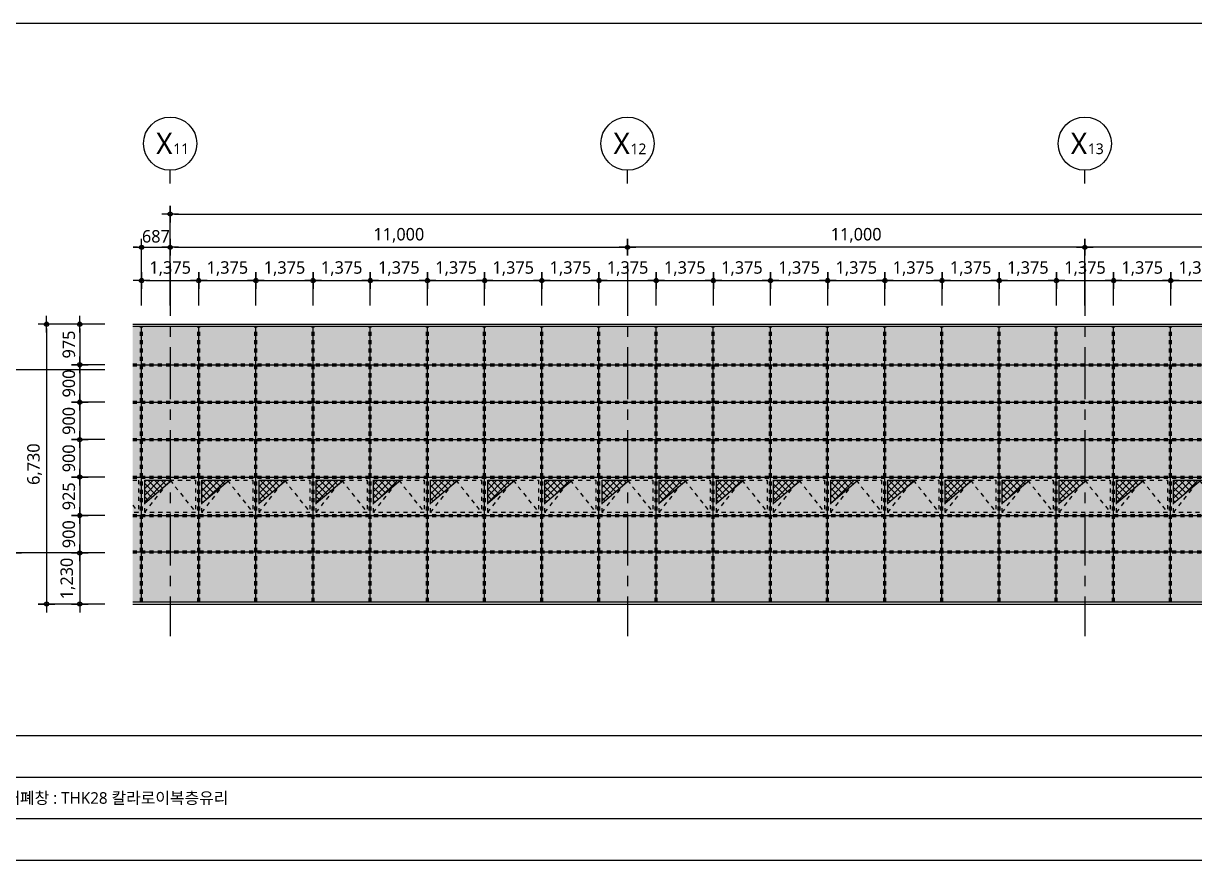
# Model space of a CAD drawing. Header units: millimetres. Extents: x 37653813 to 38677796, y 586285 to 874285.
# Drawn here: x 38607707 to 38635877, y 588385 to 608518 of the extents above; entities that cross this region are included whole.
import ezdxf
from ezdxf.enums import TextEntityAlignment as Align
from ezdxf.xclip import XClip

# ---------------------------------------------------------------- set-up
doc = ezdxf.new("R2010")
doc.units = ezdxf.units.MM
doc.header["$LTSCALE"] = 1000
doc.header["$MEASUREMENT"] = 0
doc.header["$XCLIPFRAME"] = 0
doc.header["$PDSIZE"] = -10
doc.linetypes.add('CENTER', pattern=[2, 1.25, -0.25, 0.25, -0.25])
doc.linetypes.add('HIDDEN', pattern=[2, 1, -1])
doc.layers.get('0').update_dxf_attribs({"linetype": 'CONTINUOUS'})
doc.layers.get('Defpoints').update_dxf_attribs({"color": 161, "linetype": 'CONTINUOUS'})
for name, color, linetype in [('BOX', 6, 'CONTINUOUS'), ('CEN(ST)', 1, 'CENTER'), ('dim0', 7, 'CONTINUOUS'), ('hatch', 8, 'CONTINUOUS'), ('SYM(AXIS)', 7, 'CONTINUOUS'), ('TEXT', 3, 'CONTINUOUS'), ('TEXT(AXIS)', 2, 'CONTINUOUS'), ('WIN(커튼월)_외부', 4, 'CONTINUOUS'), ('WIN(커튼월_HID)_외부', 252, 'HIDDEN'), ('WIN_3(커튼월)_외부', 252, 'HIDDEN')]:
    doc.layers.add(name, color=color, linetype=linetype)
doc.layers.add('먹-WIN(커튼월)', color=7, linetype='CONTINUOUS', true_color=0xe0f2ff)
doc.styles.add('나눔바른고딕', font='NanumBarunGothic.ttf')
doc.dimstyles.new('A1-100', dxfattribs={"dimtxt": 3, "dimasz": 1, "dimexe": 2, "dimexo": 2, "dimgap": 1, "dimtad": 1, "dimdec": 0, "dimzin": 12, "dimdsep": 46, "dimlunit": 6, "dimtxsty": '나눔바른고딕', "dimblk1": 'DIMDOT', "dimblk2": 'DIMDOT', "dimsah": 1, "dimcen": -1, "dimdle": 2, "dimclrd": 256, "dimclre": 256, "dimclrt": 3, "dimadec": 0, "dimazin": 0, "dimtfac": 1, "dimtdec": 0, "dimtix": 1, "dimtmove": 2, "dimatfit": 3, "dimldrblk": 'DIMDOT', "dimfxl": 1, "dimtvp": 1, "dimtolj": 1, "dimtzin": 12, "dimlwd": -1, "dimlwe": -1, "dimarcsym": 0})

# ---------------------------------------------------------------- blocks, each defined once
blk = doc.blocks.new('A$C2DB153E7')
at = {"layer": 'hatch'}
h = blk.add_hatch(dxfattribs=at)
h.set_pattern_fill('_USER', color=252, scale=112.5, angle=45, double=1, pattern_type=0)
h.set_pattern_definition([(45, (-5906.34, -13786.88), (-79.5495, 79.5495), []), (135, (-5906.34, -13786.88), (-79.5495, -79.5495), [])])
h.paths.add_polyline_path([(663, 0), (0, -562), (0, 0)])
at = {"layer": 'hatch', "color": 252}
blk.add_lwpolyline([(663, 0), (0, -562), (0, 0)], close=True, dxfattribs=at)
blk = doc.blocks.new('A$C26893fde')
blk.add_wipeout([(8127, 7190), (174352, 7190), (174352, 460), (8127, 460)])
at = {"layer": '먹-WIN(커튼월)', "ltscale": 0.1}
h = blk.add_hatch(dxfattribs=at)
h.set_pattern_fill('DOTS', color=254, scale=3000)
h.set_pattern_definition([(0, (-37795372.14, -766752.47), (93.75, 187.5), [0, -187.5])])
h.paths.add_polyline_path([(174302, 7140), (8177, 7140), (8177, 4390), (174302, 4390)])
h = blk.add_hatch(dxfattribs=at)
h.set_pattern_fill('DOTS', color=256, scale=3000)
h.set_pattern_definition([(0, (-37795372.14, -769452.47), (93.75, 187.5), [0, -187.5])])
h.paths.add_polyline_path([(174302, 4390), (8177, 4390), (8177, 1690), (174302, 1690)])
h = blk.add_hatch(dxfattribs=at)
h.set_pattern_fill('DOTS', color=254, scale=3000)
h.set_pattern_definition([(0, (-37795372.14, -772202.47), (93.75, 187.5), [0, -187.5])])
h.paths.add_polyline_path([(174302, 1690), (8177, 1690), (8177, 510), (174302, 510)])
at = {"layer": 'WIN(커튼월)_외부', "ltscale": 1000}
for p, q in [((8127, 7190), (174352, 7190)), ((8127, 7190), (174352, 7190)), ((8177, 7140), (174302, 7140)), ((118114, 510), (118114, 7140)), ((119489, 510), (119489, 7140)), ((120864, 510), (120864, 7140)), ((122239, 510), (122239, 7140)), ((123614, 510), (123614, 7140)), ((124989, 510), (124989, 7140)), ((126364, 510), (126364, 7140)), ((127739, 510), (127739, 7140)), ((129114, 510), (129114, 7140)), ((130489, 510), (130489, 7140)), ((131864, 510), (131864, 7140)), ((133239, 510), (133239, 7140)), ((134614, 510), (134614, 7140)), ((135989, 510), (135989, 7140)), ((137364, 510), (137364, 7140)), ((138739, 510), (138739, 7140)), ((140114, 510), (140114, 7140)), ((141489, 510), (141489, 7140)), ((142864, 510), (142864, 7140)), ((8177, 6215), (174252, 6215)), ((8177, 6215), (174252, 6215)), ((8177, 6215), (174252, 6215)), ((8177, 6215), (174252, 6215)), ((8177, 5315), (174252, 5315)), ((8177, 5315), (174252, 5315)), ((8177, 5315), (174252, 5315)), ((8177, 5315), (174252, 5315)), ((8177, 4415), (174252, 4415)), ((8177, 4415), (174252, 4415)), ((8177, 4415), (174252, 4415)), ((8177, 4415), (174252, 4415)), ((8177, 3515), (174252, 3515)), ((8177, 2590), (174252, 2590)), ((8177, 1715), (174252, 1715)), ((8127, 460), (174352, 460)), ((8177, 510), (174302, 510))]:
    blk.add_line(p, q, dxfattribs=at)
at = {"layer": 'WIN(커튼월_HID)_외부', "ltscale": 0.1}
for p, q in [((118089, 510), (118089, 7140)), ((118139, 510), (118139, 7140)), ((119464, 510), (119464, 7140)), ((119514, 510), (119514, 7140)), ((120839, 510), (120839, 7140)), ((120889, 510), (120889, 7140)), ((122214, 510), (122214, 7140)), ((122264, 510), (122264, 7140)), ((123589, 510), (123589, 7140)), ((123639, 510), (123639, 7140)), ((124964, 510), (124964, 7140)), ((125014, 510), (125014, 7140)), ((126339, 510), (126339, 7140)), ((126389, 510), (126389, 7140)), ((127714, 510), (127714, 7140)), ((127764, 510), (127764, 7140)), ((129089, 510), (129089, 7140)), ((129139, 510), (129139, 7140)), ((130464, 510), (130464, 7140)), ((130514, 510), (130514, 7140)), ((131839, 510), (131839, 7140)), ((131889, 510), (131889, 7140)), ((133214, 510), (133214, 7140)), ((133264, 510), (133264, 7140)), ((134589, 510), (134589, 7140)), ((134639, 510), (134639, 7140)), ((135964, 510), (135964, 7140)), ((136014, 510), (136014, 7140)), ((137339, 510), (137339, 7140)), ((137389, 510), (137389, 7140)), ((138714, 510), (138714, 7140)), ((138764, 510), (138764, 7140)), ((140089, 510), (140089, 7140)), ((140139, 510), (140139, 7140)), ((141464, 510), (141464, 7140)), ((141514, 510), (141514, 7140)), ((142839, 510), (142839, 7140)), ((142889, 510), (142889, 7140)), ((8177, 6240), (174252, 6240)), ((8172, 6190), (174247, 6190)), ((8172, 5290), (174247, 5290)), ((8177, 5340), (174252, 5340)), ((8172, 4390), (174247, 4390)), ((8177, 4440), (174252, 4440)), ((8177, 3540), (174252, 3540)), ((8177, 3490), (174252, 3490)), ((8177, 2615), (174252, 2615)), ((8177, 2565), (174252, 2565)), ((8177, 1740), (174252, 1740)), ((8177, 1690), (174252, 1690))]:
    blk.add_line(p, q, dxfattribs=at)
for points in [[(116814, 3440), (118039, 3440), (118039, 2665), (116814, 2665)], [(118189, 3440), (119414, 3440), (119414, 2665), (118189, 2665)], [(119564, 3440), (120789, 3440), (120789, 2665), (119564, 2665)], [(120939, 3440), (122164, 3440), (122164, 2665), (120939, 2665)], [(122314, 3440), (123539, 3440), (123539, 2665), (122314, 2665)], [(123689, 3440), (124914, 3440), (124914, 2665), (123689, 2665)], [(125064, 3440), (126289, 3440), (126289, 2665), (125064, 2665)], [(126439, 3440), (127664, 3440), (127664, 2665), (126439, 2665)], [(127814, 3440), (129039, 3440), (129039, 2665), (127814, 2665)], [(129189, 3440), (130414, 3440), (130414, 2665), (129189, 2665)], [(130564, 3440), (131789, 3440), (131789, 2665), (130564, 2665)], [(131939, 3440), (133164, 3440), (133164, 2665), (131939, 2665)], [(133314, 3440), (134539, 3440), (134539, 2665), (133314, 2665)], [(134689, 3440), (135914, 3440), (135914, 2665), (134689, 2665)], [(136064, 3440), (137289, 3440), (137289, 2665), (136064, 2665)], [(137439, 3440), (138664, 3440), (138664, 2665), (137439, 2665)], [(138814, 3440), (140039, 3440), (140039, 2665), (138814, 2665)], [(140189, 3440), (141414, 3440), (141414, 2665), (140189, 2665)], [(141564, 3440), (142789, 3440), (142789, 2665), (141564, 2665)], [(142939, 3440), (144164, 3440), (144164, 2665), (142939, 2665)]]:
    blk.add_lwpolyline(points, close=True, dxfattribs=at)
at = {"layer": 'WIN_3(커튼월)_외부', "ltscale": 0.1}
for points in [[(116814, 2665), (117427, 3440), (118039, 2665)], [(118189, 2665), (118802, 3440), (119414, 2665)], [(119564, 2665), (120177, 3440), (120789, 2665)], [(120939, 2665), (121552, 3440), (122164, 2665)], [(122314, 2665), (122927, 3440), (123539, 2665)], [(123689, 2665), (124302, 3440), (124914, 2665)], [(125064, 2665), (125677, 3440), (126289, 2665)], [(126439, 2665), (127052, 3440), (127664, 2665)], [(127814, 2665), (128427, 3440), (129039, 2665)], [(129189, 2665), (129802, 3440), (130414, 2665)], [(130564, 2665), (131177, 3440), (131789, 2665)], [(131939, 2665), (132552, 3440), (133164, 2665)], [(133314, 2665), (133927, 3440), (134539, 2665)], [(134689, 2665), (135302, 3440), (135914, 2665)], [(136064, 2665), (136677, 3440), (137289, 2665)], [(137439, 2665), (138052, 3440), (138664, 2665)], [(138814, 2665), (139427, 3440), (140039, 2665)], [(140189, 2665), (140802, 3440), (141414, 2665)], [(141564, 2665), (142177, 3440), (142789, 2665)], [(142939, 2665), (143552, 3440), (144164, 2665)]]:
    blk.add_lwpolyline(points, dxfattribs=at)
at = {"ltscale": 0.1}
for p in [(118189, 3440), (119564, 3440), (120939, 3440), (122314, 3440), (123689, 3440), (125064, 3440), (126439, 3440), (127814, 3440), (129189, 3440), (130564, 3440), (131939, 3440), (133314, 3440), (134689, 3440), (136064, 3440), (137439, 3440), (138814, 3440), (140189, 3440), (141564, 3440), (142939, 3440)]:
    blk.add_blockref('A$C2DB153E7', p, dxfattribs=at)
blk = doc.blocks.new('DIMDOT')
at = {"linetype": 'Continuous'}
for p, q in [((-2, 0), (2, 0)), ((0, -2), (0, 2))]:
    blk.add_line(p, q, dxfattribs=at)
for radius in [0.5, 0.25]:
    blk.add_circle((0, 0), radius, dxfattribs=at)
blk = doc.blocks.new('*D303')
at = {"layer": 'Defpoints', "color": 0, "transparency": 16777216}
for p in [(38611237, 603134), (38610549, 601534), (38611237, 601534)]:
    blk.add_point(p, dxfattribs=at)
at = {"layer": 'dim0', "transparency": 16777216}
for p, q in [((38610449, 603134), (38610349, 603134)), ((38610549, 601734), (38610549, 603334)), ((38610549, 603134), (38611237, 603134)), ((38611237, 601734), (38611237, 603334)), ((38611337, 603134), (38611437, 603134))]:
    blk.add_line(p, q, dxfattribs=at)
at = {"layer": 'dim0', "transparency": 16777216, "xscale": 100, "yscale": 100, "zscale": 100}
blk.add_blockref('DIMDOT', (38610549, 603134), dxfattribs=at)
at = {"layer": 'dim0', "transparency": 16777216, "xscale": 100, "yscale": 100, "zscale": 100, "rotation": 180}
blk.add_blockref('DIMDOT', (38611237, 603134), dxfattribs=at)
at = {"layer": 'dim0', "color": 3, "transparency": 16777216, "insert": (38610893, 603396), "char_height": 300, "attachment_point": 5, "style": '나눔바른고딕'}
blk.add_mtext('\\A1;687', dxfattribs=at)
blk = doc.blocks.new('*D304')
at = {"layer": 'Defpoints', "color": 0, "transparency": 16777216}
for p in [(38609863, 601284), (38609063, 600309), (38609863, 600309)]:
    blk.add_point(p, dxfattribs=at)
at = {"layer": 'dim0', "transparency": 16777216}
for p, q in [((38609663, 601284), (38608863, 601284)), ((38609063, 601184), (38609063, 600409)), ((38609663, 600309), (38608863, 600309))]:
    blk.add_line(p, q, dxfattribs=at)
at = {"layer": 'dim0', "transparency": 16777216, "xscale": 100, "yscale": 100, "zscale": 100}
for p, rotation in [((38609063, 601284), 90), ((38609063, 600309), 270)]:
    blk.add_blockref('DIMDOT', p, dxfattribs=dict(at, rotation=rotation))
at = {"layer": 'dim0', "color": 3, "transparency": 16777216, "insert": (38608800, 600796), "char_height": 300, "attachment_point": 5, "rotation": 90, "style": '나눔바른고딕'}
blk.add_mtext('\\A1;975', dxfattribs=at)
blk = doc.blocks.new('*D305')
at = {"layer": 'Defpoints', "color": 0, "transparency": 16777216}
for p in [(38611924, 602334), (38610549, 601534), (38611924, 601534)]:
    blk.add_point(p, dxfattribs=at)
at = {"layer": 'dim0', "transparency": 16777216}
for p, q in [((38610549, 601734), (38610549, 602534)), ((38610649, 602334), (38611824, 602334)), ((38611924, 601734), (38611924, 602534))]:
    blk.add_line(p, q, dxfattribs=at)
at = {"layer": 'dim0', "transparency": 16777216, "xscale": 100, "yscale": 100, "zscale": 100, "rotation": 180}
blk.add_blockref('DIMDOT', (38610549, 602334), dxfattribs=at)
at = {"layer": 'dim0', "transparency": 16777216, "xscale": 100, "yscale": 100, "zscale": 100}
blk.add_blockref('DIMDOT', (38611924, 602334), dxfattribs=at)
at = {"layer": 'dim0', "color": 3, "transparency": 16777216, "insert": (38611237, 602622), "char_height": 300, "attachment_point": 5, "style": '나눔바른고딕'}
blk.add_mtext('\\A1;1,375', dxfattribs=at)
blk = doc.blocks.new('*D306')
at = {"layer": 'Defpoints', "color": 0, "transparency": 16777216}
for p in [(38613299, 602334), (38611924, 601534), (38613299, 601534)]:
    blk.add_point(p, dxfattribs=at)
at = {"layer": 'dim0', "transparency": 16777216}
for p, q in [((38611924, 601734), (38611924, 602534)), ((38612024, 602334), (38613199, 602334)), ((38613299, 601734), (38613299, 602534))]:
    blk.add_line(p, q, dxfattribs=at)
at = {"layer": 'dim0', "transparency": 16777216, "xscale": 100, "yscale": 100, "zscale": 100, "rotation": 180}
blk.add_blockref('DIMDOT', (38611924, 602334), dxfattribs=at)
at = {"layer": 'dim0', "transparency": 16777216, "xscale": 100, "yscale": 100, "zscale": 100}
blk.add_blockref('DIMDOT', (38613299, 602334), dxfattribs=at)
at = {"layer": 'dim0', "color": 3, "transparency": 16777216, "insert": (38612612, 602622), "char_height": 300, "attachment_point": 5, "style": '나눔바른고딕'}
blk.add_mtext('\\A1;1,375', dxfattribs=at)
blk = doc.blocks.new('*D307')
at = {"layer": 'Defpoints', "color": 0, "transparency": 16777216}
for p in [(38622237, 603134), (38622237, 603134), (38611237, 601534)]:
    blk.add_point(p, dxfattribs=at)
at = {"layer": 'dim0', "transparency": 16777216}
for p, q in [((38611237, 601734), (38611237, 603334)), ((38611337, 603134), (38622137, 603134))]:
    blk.add_line(p, q, dxfattribs=at)
at = {"layer": 'dim0', "transparency": 16777216, "xscale": 100, "yscale": 100, "zscale": 100, "rotation": 180}
blk.add_blockref('DIMDOT', (38611237, 603134), dxfattribs=at)
at = {"layer": 'dim0', "transparency": 16777216, "xscale": 100, "yscale": 100, "zscale": 100}
blk.add_blockref('DIMDOT', (38622237, 603134), dxfattribs=at)
at = {"layer": 'dim0', "color": 3, "transparency": 16777216, "insert": (38616737, 603422), "char_height": 300, "attachment_point": 5, "style": '나눔바른고딕'}
blk.add_mtext('\\A1;11,000', dxfattribs=at)
blk = doc.blocks.new('*D308')
at = {"layer": 'Defpoints', "color": 0, "transparency": 16777216}
for p in [(38622237, 603134), (38622237, 603134), (38633237, 601534)]:
    blk.add_point(p, dxfattribs=at)
at = {"layer": 'dim0', "transparency": 16777216}
for p, q in [((38633137, 603134), (38622337, 603134)), ((38633237, 601734), (38633237, 603334))]:
    blk.add_line(p, q, dxfattribs=at)
at = {"layer": 'dim0', "transparency": 16777216, "xscale": 100, "yscale": 100, "zscale": 100, "rotation": 180}
blk.add_blockref('DIMDOT', (38622237, 603134), dxfattribs=at)
at = {"layer": 'dim0', "transparency": 16777216, "xscale": 100, "yscale": 100, "zscale": 100}
blk.add_blockref('DIMDOT', (38633237, 603134), dxfattribs=at)
at = {"layer": 'dim0', "color": 3, "transparency": 16777216, "insert": (38627737, 603422), "char_height": 300, "attachment_point": 5, "style": '나눔바른고딕'}
blk.add_mtext('\\A1;11,000', dxfattribs=at)
blk = doc.blocks.new('*D309')
at = {"layer": 'Defpoints', "color": 0, "transparency": 16777216}
for p in [(38666237, 603934), (38611237, 601534), (38666237, 601534)]:
    blk.add_point(p, dxfattribs=at)
at = {"layer": 'dim0', "transparency": 16777216}
for p, q in [((38611237, 601734), (38611237, 604134)), ((38666237, 601734), (38666237, 604134)), ((38611337, 603934), (38666137, 603934))]:
    blk.add_line(p, q, dxfattribs=at)
at = {"layer": 'dim0', "transparency": 16777216, "xscale": 100, "yscale": 100, "zscale": 100, "rotation": 180}
blk.add_blockref('DIMDOT', (38611237, 603934), dxfattribs=at)
at = {"layer": 'dim0', "transparency": 16777216, "xscale": 100, "yscale": 100, "zscale": 100}
blk.add_blockref('DIMDOT', (38666237, 603934), dxfattribs=at)
at = {"layer": 'dim0', "color": 3, "transparency": 16777216, "insert": (38638737, 604222), "char_height": 300, "attachment_point": 5, "style": '나눔바른고딕'}
blk.add_mtext('\\A1;55,000', dxfattribs=at)
blk = doc.blocks.new('*D310')
at = {"layer": 'Defpoints', "color": 0, "transparency": 16777216}
for p in [(38609863, 596684), (38609063, 595784), (38609863, 595784)]:
    blk.add_point(p, dxfattribs=at)
at = {"layer": 'dim0', "transparency": 16777216}
for p, q in [((38609663, 596684), (38608863, 596684)), ((38609063, 596584), (38609063, 595884)), ((38609663, 595784), (38608863, 595784))]:
    blk.add_line(p, q, dxfattribs=at)
at = {"layer": 'dim0', "transparency": 16777216, "xscale": 100, "yscale": 100, "zscale": 100}
for p, rotation in [((38609063, 596684), 90), ((38609063, 595784), 270)]:
    blk.add_blockref('DIMDOT', p, dxfattribs=dict(at, rotation=rotation))
at = {"layer": 'dim0', "color": 3, "transparency": 16777216, "insert": (38608800, 596234), "char_height": 300, "attachment_point": 5, "rotation": 90, "style": '나눔바른고딕'}
blk.add_mtext('\\A1;900', dxfattribs=at)
blk = doc.blocks.new('*D311')
at = {"layer": 'Defpoints', "color": 0, "transparency": 16777216}
for p in [(38609863, 595784), (38609063, 594554), (38609863, 594554)]:
    blk.add_point(p, dxfattribs=at)
at = {"layer": 'dim0', "transparency": 16777216}
for p, q in [((38609663, 595784), (38608863, 595784)), ((38609063, 595684), (38609063, 594654)), ((38609663, 594554), (38608863, 594554))]:
    blk.add_line(p, q, dxfattribs=at)
at = {"layer": 'dim0', "transparency": 16777216, "xscale": 100, "yscale": 100, "zscale": 100}
for p, rotation in [((38609063, 595784), 90), ((38609063, 594554), 270)]:
    blk.add_blockref('DIMDOT', p, dxfattribs=dict(at, rotation=rotation))
at = {"layer": 'dim0', "color": 3, "transparency": 16777216, "insert": (38608775, 595169), "char_height": 300, "attachment_point": 5, "rotation": 90, "style": '나눔바른고딕'}
blk.add_mtext('\\A1;1,230', dxfattribs=at)
blk = doc.blocks.new('*D312')
at = {"layer": 'Defpoints', "color": 0, "transparency": 16777216}
for p in [(38609863, 601284), (38608263, 594554), (38609863, 594554)]:
    blk.add_point(p, dxfattribs=at)
at = {"layer": 'dim0', "transparency": 16777216}
for p, q in [((38609663, 601284), (38608063, 601284)), ((38608263, 601184), (38608263, 594654)), ((38609663, 594554), (38608063, 594554))]:
    blk.add_line(p, q, dxfattribs=at)
at = {"layer": 'dim0', "transparency": 16777216, "xscale": 100, "yscale": 100, "zscale": 100}
for p, rotation in [((38608263, 601284), 90), ((38608263, 594554), 270)]:
    blk.add_blockref('DIMDOT', p, dxfattribs=dict(at, rotation=rotation))
at = {"layer": 'dim0', "color": 3, "transparency": 16777216, "insert": (38607975, 597919), "char_height": 300, "attachment_point": 5, "rotation": 90, "style": '나눔바른고딕'}
blk.add_mtext('\\A1;6,730', dxfattribs=at)
blk = doc.blocks.new('*D313')
at = {"layer": 'Defpoints', "color": 0, "transparency": 16777216}
for p in [(38609863, 600184), (38607463, 595784), (38609863, 595784)]:
    blk.add_point(p, dxfattribs=at)
at = {"layer": 'dim0', "transparency": 16777216}
for p, q in [((38609663, 600184), (38607263, 600184)), ((38607463, 600084), (38607463, 595884)), ((38609663, 595784), (38607263, 595784))]:
    blk.add_line(p, q, dxfattribs=at)
at = {"layer": 'dim0', "transparency": 16777216, "xscale": 100, "yscale": 100, "zscale": 100}
for p, rotation in [((38607463, 600184), 90), ((38607463, 595784), 270)]:
    blk.add_blockref('DIMDOT', p, dxfattribs=dict(at, rotation=rotation))
at = {"layer": 'dim0', "color": 3, "transparency": 16777216, "insert": (38607175, 597984), "char_height": 300, "attachment_point": 5, "rotation": 90, "style": '나눔바른고딕'}
blk.add_mtext('\\A1;4,400', dxfattribs=at)
blk = doc.blocks.new('*D314')
at = {"layer": 'Defpoints', "color": 0, "transparency": 16777216}
for p in [(38633237, 603134), (38633237, 601534), (38644237, 601534)]:
    blk.add_point(p, dxfattribs=at)
at = {"layer": 'dim0', "transparency": 16777216}
for p, q in [((38633237, 601734), (38633237, 603334)), ((38644137, 603134), (38633337, 603134)), ((38644237, 601734), (38644237, 603334))]:
    blk.add_line(p, q, dxfattribs=at)
at = {"layer": 'dim0', "transparency": 16777216, "xscale": 100, "yscale": 100, "zscale": 100, "rotation": 180}
blk.add_blockref('DIMDOT', (38633237, 603134), dxfattribs=at)
at = {"layer": 'dim0', "transparency": 16777216, "xscale": 100, "yscale": 100, "zscale": 100}
blk.add_blockref('DIMDOT', (38644237, 603134), dxfattribs=at)
at = {"layer": 'dim0', "color": 3, "transparency": 16777216, "insert": (38638737, 603422), "char_height": 300, "attachment_point": 5, "style": '나눔바른고딕'}
blk.add_mtext('\\A1;11,000', dxfattribs=at)
blk = doc.blocks.new('A$C2F20087E')
at = {"layer": 'SYM(AXIS)'}
blk.add_line((600, 0), (600, 300), dxfattribs=at)
blk.add_circle((600, 900), 600, dxfattribs=at)
blk = doc.blocks.new('*D317')
at = {"layer": 'Defpoints', "color": 0, "transparency": 16777216}
for p in [(38614674, 602334), (38613299, 601534), (38614674, 601534)]:
    blk.add_point(p, dxfattribs=at)
at = {"layer": 'dim0', "transparency": 16777216}
for p, q in [((38613299, 601734), (38613299, 602534)), ((38613399, 602334), (38614574, 602334)), ((38614674, 601734), (38614674, 602534))]:
    blk.add_line(p, q, dxfattribs=at)
at = {"layer": 'dim0', "transparency": 16777216, "xscale": 100, "yscale": 100, "zscale": 100, "rotation": 180}
blk.add_blockref('DIMDOT', (38613299, 602334), dxfattribs=at)
at = {"layer": 'dim0', "transparency": 16777216, "xscale": 100, "yscale": 100, "zscale": 100}
blk.add_blockref('DIMDOT', (38614674, 602334), dxfattribs=at)
at = {"layer": 'dim0', "color": 3, "transparency": 16777216, "insert": (38613987, 602622), "char_height": 300, "attachment_point": 5, "style": '나눔바른고딕'}
blk.add_mtext('\\A1;1,375', dxfattribs=at)
blk = doc.blocks.new('*D318')
at = {"layer": 'Defpoints', "color": 0, "transparency": 16777216}
for p in [(38616050, 602334), (38614675, 601534), (38616050, 601534)]:
    blk.add_point(p, dxfattribs=at)
at = {"layer": 'dim0', "transparency": 16777216}
for p, q in [((38614675, 601734), (38614675, 602534)), ((38614775, 602334), (38615950, 602334)), ((38616050, 601734), (38616050, 602534))]:
    blk.add_line(p, q, dxfattribs=at)
at = {"layer": 'dim0', "transparency": 16777216, "xscale": 100, "yscale": 100, "zscale": 100, "rotation": 180}
blk.add_blockref('DIMDOT', (38614675, 602334), dxfattribs=at)
at = {"layer": 'dim0', "transparency": 16777216, "xscale": 100, "yscale": 100, "zscale": 100}
blk.add_blockref('DIMDOT', (38616050, 602334), dxfattribs=at)
at = {"layer": 'dim0', "color": 3, "transparency": 16777216, "insert": (38615362, 602622), "char_height": 300, "attachment_point": 5, "style": '나눔바른고딕'}
blk.add_mtext('\\A1;1,375', dxfattribs=at)
blk = doc.blocks.new('*D319')
at = {"layer": 'Defpoints', "color": 0, "transparency": 16777216}
for p in [(38617425, 602334), (38616050, 601534), (38617425, 601534)]:
    blk.add_point(p, dxfattribs=at)
at = {"layer": 'dim0', "transparency": 16777216}
for p, q in [((38616050, 601734), (38616050, 602534)), ((38616150, 602334), (38617325, 602334)), ((38617425, 601734), (38617425, 602534))]:
    blk.add_line(p, q, dxfattribs=at)
at = {"layer": 'dim0', "transparency": 16777216, "xscale": 100, "yscale": 100, "zscale": 100, "rotation": 180}
blk.add_blockref('DIMDOT', (38616050, 602334), dxfattribs=at)
at = {"layer": 'dim0', "transparency": 16777216, "xscale": 100, "yscale": 100, "zscale": 100}
blk.add_blockref('DIMDOT', (38617425, 602334), dxfattribs=at)
at = {"layer": 'dim0', "color": 3, "transparency": 16777216, "insert": (38616737, 602622), "char_height": 300, "attachment_point": 5, "style": '나눔바른고딕'}
blk.add_mtext('\\A1;1,375', dxfattribs=at)
blk = doc.blocks.new('*D320')
at = {"layer": 'Defpoints', "color": 0, "transparency": 16777216}
for p in [(38618800, 602334), (38617425, 601534), (38618800, 601534)]:
    blk.add_point(p, dxfattribs=at)
at = {"layer": 'dim0', "transparency": 16777216}
for p, q in [((38617425, 601734), (38617425, 602534)), ((38617525, 602334), (38618700, 602334)), ((38618800, 601734), (38618800, 602534))]:
    blk.add_line(p, q, dxfattribs=at)
at = {"layer": 'dim0', "transparency": 16777216, "xscale": 100, "yscale": 100, "zscale": 100, "rotation": 180}
blk.add_blockref('DIMDOT', (38617425, 602334), dxfattribs=at)
at = {"layer": 'dim0', "transparency": 16777216, "xscale": 100, "yscale": 100, "zscale": 100}
blk.add_blockref('DIMDOT', (38618800, 602334), dxfattribs=at)
at = {"layer": 'dim0', "color": 3, "transparency": 16777216, "insert": (38618113, 602622), "char_height": 300, "attachment_point": 5, "style": '나눔바른고딕'}
blk.add_mtext('\\A1;1,375', dxfattribs=at)
blk = doc.blocks.new('*D321')
at = {"layer": 'Defpoints', "color": 0, "transparency": 16777216}
for p in [(38620176, 602334), (38618801, 601534), (38620176, 601534)]:
    blk.add_point(p, dxfattribs=at)
at = {"layer": 'dim0', "transparency": 16777216}
for p, q in [((38618801, 601734), (38618801, 602534)), ((38618901, 602334), (38620076, 602334)), ((38620176, 601734), (38620176, 602534))]:
    blk.add_line(p, q, dxfattribs=at)
at = {"layer": 'dim0', "transparency": 16777216, "xscale": 100, "yscale": 100, "zscale": 100, "rotation": 180}
blk.add_blockref('DIMDOT', (38618801, 602334), dxfattribs=at)
at = {"layer": 'dim0', "transparency": 16777216, "xscale": 100, "yscale": 100, "zscale": 100}
blk.add_blockref('DIMDOT', (38620176, 602334), dxfattribs=at)
at = {"layer": 'dim0', "color": 3, "transparency": 16777216, "insert": (38619488, 602622), "char_height": 300, "attachment_point": 5, "style": '나눔바른고딕'}
blk.add_mtext('\\A1;1,375', dxfattribs=at)
blk = doc.blocks.new('*D322')
at = {"layer": 'Defpoints', "color": 0, "transparency": 16777216}
for p in [(38621551, 602334), (38620176, 601534), (38621551, 601534)]:
    blk.add_point(p, dxfattribs=at)
at = {"layer": 'dim0', "transparency": 16777216}
for p, q in [((38620176, 601734), (38620176, 602534)), ((38620276, 602334), (38621451, 602334)), ((38621551, 601734), (38621551, 602534))]:
    blk.add_line(p, q, dxfattribs=at)
at = {"layer": 'dim0', "transparency": 16777216, "xscale": 100, "yscale": 100, "zscale": 100, "rotation": 180}
blk.add_blockref('DIMDOT', (38620176, 602334), dxfattribs=at)
at = {"layer": 'dim0', "transparency": 16777216, "xscale": 100, "yscale": 100, "zscale": 100}
blk.add_blockref('DIMDOT', (38621551, 602334), dxfattribs=at)
at = {"layer": 'dim0', "color": 3, "transparency": 16777216, "insert": (38620863, 602622), "char_height": 300, "attachment_point": 5, "style": '나눔바른고딕'}
blk.add_mtext('\\A1;1,375', dxfattribs=at)
blk = doc.blocks.new('*D323')
at = {"layer": 'Defpoints', "color": 0, "transparency": 16777216}
for p in [(38622926, 602334), (38621551, 601534), (38622926, 601534)]:
    blk.add_point(p, dxfattribs=at)
at = {"layer": 'dim0', "transparency": 16777216}
for p, q in [((38621551, 601734), (38621551, 602534)), ((38621651, 602334), (38622826, 602334)), ((38622926, 601734), (38622926, 602534))]:
    blk.add_line(p, q, dxfattribs=at)
at = {"layer": 'dim0', "transparency": 16777216, "xscale": 100, "yscale": 100, "zscale": 100, "rotation": 180}
blk.add_blockref('DIMDOT', (38621551, 602334), dxfattribs=at)
at = {"layer": 'dim0', "transparency": 16777216, "xscale": 100, "yscale": 100, "zscale": 100}
blk.add_blockref('DIMDOT', (38622926, 602334), dxfattribs=at)
at = {"layer": 'dim0', "color": 3, "transparency": 16777216, "insert": (38622239, 602622), "char_height": 300, "attachment_point": 5, "style": '나눔바른고딕'}
blk.add_mtext('\\A1;1,375', dxfattribs=at)
blk = doc.blocks.new('*D324')
at = {"layer": 'Defpoints', "color": 0, "transparency": 16777216}
for p in [(38624302, 602334), (38622927, 601534), (38624302, 601534)]:
    blk.add_point(p, dxfattribs=at)
at = {"layer": 'dim0', "transparency": 16777216}
for p, q in [((38622927, 601734), (38622927, 602534)), ((38623027, 602334), (38624202, 602334)), ((38624302, 601734), (38624302, 602534))]:
    blk.add_line(p, q, dxfattribs=at)
at = {"layer": 'dim0', "transparency": 16777216, "xscale": 100, "yscale": 100, "zscale": 100, "rotation": 180}
blk.add_blockref('DIMDOT', (38622927, 602334), dxfattribs=at)
at = {"layer": 'dim0', "transparency": 16777216, "xscale": 100, "yscale": 100, "zscale": 100}
blk.add_blockref('DIMDOT', (38624302, 602334), dxfattribs=at)
at = {"layer": 'dim0', "color": 3, "transparency": 16777216, "insert": (38623614, 602622), "char_height": 300, "attachment_point": 5, "style": '나눔바른고딕'}
blk.add_mtext('\\A1;1,375', dxfattribs=at)
blk = doc.blocks.new('*D325')
at = {"layer": 'Defpoints', "color": 0, "transparency": 16777216}
for p in [(38625677, 602334), (38624302, 601534), (38625677, 601534)]:
    blk.add_point(p, dxfattribs=at)
at = {"layer": 'dim0', "transparency": 16777216}
for p, q in [((38624302, 601734), (38624302, 602534)), ((38624402, 602334), (38625577, 602334)), ((38625677, 601734), (38625677, 602534))]:
    blk.add_line(p, q, dxfattribs=at)
at = {"layer": 'dim0', "transparency": 16777216, "xscale": 100, "yscale": 100, "zscale": 100, "rotation": 180}
blk.add_blockref('DIMDOT', (38624302, 602334), dxfattribs=at)
at = {"layer": 'dim0', "transparency": 16777216, "xscale": 100, "yscale": 100, "zscale": 100}
blk.add_blockref('DIMDOT', (38625677, 602334), dxfattribs=at)
at = {"layer": 'dim0', "color": 3, "transparency": 16777216, "insert": (38624989, 602622), "char_height": 300, "attachment_point": 5, "style": '나눔바른고딕'}
blk.add_mtext('\\A1;1,375', dxfattribs=at)
blk = doc.blocks.new('*D326')
at = {"layer": 'Defpoints', "color": 0, "transparency": 16777216}
for p in [(38627052, 602334), (38625677, 601534), (38627052, 601534)]:
    blk.add_point(p, dxfattribs=at)
at = {"layer": 'dim0', "transparency": 16777216}
for p, q in [((38625677, 601734), (38625677, 602534)), ((38625777, 602334), (38626952, 602334)), ((38627052, 601734), (38627052, 602534))]:
    blk.add_line(p, q, dxfattribs=at)
at = {"layer": 'dim0', "transparency": 16777216, "xscale": 100, "yscale": 100, "zscale": 100, "rotation": 180}
blk.add_blockref('DIMDOT', (38625677, 602334), dxfattribs=at)
at = {"layer": 'dim0', "transparency": 16777216, "xscale": 100, "yscale": 100, "zscale": 100}
blk.add_blockref('DIMDOT', (38627052, 602334), dxfattribs=at)
at = {"layer": 'dim0', "color": 3, "transparency": 16777216, "insert": (38626365, 602622), "char_height": 300, "attachment_point": 5, "style": '나눔바른고딕'}
blk.add_mtext('\\A1;1,375', dxfattribs=at)
blk = doc.blocks.new('*D327')
at = {"layer": 'Defpoints', "color": 0, "transparency": 16777216}
for p in [(38628428, 602334), (38627053, 601534), (38628428, 601534)]:
    blk.add_point(p, dxfattribs=at)
at = {"layer": 'dim0', "transparency": 16777216}
for p, q in [((38627053, 601734), (38627053, 602534)), ((38627153, 602334), (38628328, 602334)), ((38628428, 601734), (38628428, 602534))]:
    blk.add_line(p, q, dxfattribs=at)
at = {"layer": 'dim0', "transparency": 16777216, "xscale": 100, "yscale": 100, "zscale": 100, "rotation": 180}
blk.add_blockref('DIMDOT', (38627053, 602334), dxfattribs=at)
at = {"layer": 'dim0', "transparency": 16777216, "xscale": 100, "yscale": 100, "zscale": 100}
blk.add_blockref('DIMDOT', (38628428, 602334), dxfattribs=at)
at = {"layer": 'dim0', "color": 3, "transparency": 16777216, "insert": (38627740, 602622), "char_height": 300, "attachment_point": 5, "style": '나눔바른고딕'}
blk.add_mtext('\\A1;1,375', dxfattribs=at)
blk = doc.blocks.new('*D328')
at = {"layer": 'Defpoints', "color": 0, "transparency": 16777216}
for p in [(38629803, 602334), (38628428, 601534), (38629803, 601534)]:
    blk.add_point(p, dxfattribs=at)
at = {"layer": 'dim0', "transparency": 16777216}
for p, q in [((38628428, 601734), (38628428, 602534)), ((38628528, 602334), (38629703, 602334)), ((38629803, 601734), (38629803, 602534))]:
    blk.add_line(p, q, dxfattribs=at)
at = {"layer": 'dim0', "transparency": 16777216, "xscale": 100, "yscale": 100, "zscale": 100, "rotation": 180}
blk.add_blockref('DIMDOT', (38628428, 602334), dxfattribs=at)
at = {"layer": 'dim0', "transparency": 16777216, "xscale": 100, "yscale": 100, "zscale": 100}
blk.add_blockref('DIMDOT', (38629803, 602334), dxfattribs=at)
at = {"layer": 'dim0', "color": 3, "transparency": 16777216, "insert": (38629115, 602622), "char_height": 300, "attachment_point": 5, "style": '나눔바른고딕'}
blk.add_mtext('\\A1;1,375', dxfattribs=at)
blk = doc.blocks.new('*D329')
at = {"layer": 'Defpoints', "color": 0, "transparency": 16777216}
for p in [(38631178, 602334), (38629803, 601534), (38631178, 601534)]:
    blk.add_point(p, dxfattribs=at)
at = {"layer": 'dim0', "transparency": 16777216}
for p, q in [((38629803, 601734), (38629803, 602534)), ((38629903, 602334), (38631078, 602334)), ((38631178, 601734), (38631178, 602534))]:
    blk.add_line(p, q, dxfattribs=at)
at = {"layer": 'dim0', "transparency": 16777216, "xscale": 100, "yscale": 100, "zscale": 100, "rotation": 180}
blk.add_blockref('DIMDOT', (38629803, 602334), dxfattribs=at)
at = {"layer": 'dim0', "transparency": 16777216, "xscale": 100, "yscale": 100, "zscale": 100}
blk.add_blockref('DIMDOT', (38631178, 602334), dxfattribs=at)
at = {"layer": 'dim0', "color": 3, "transparency": 16777216, "insert": (38630491, 602622), "char_height": 300, "attachment_point": 5, "style": '나눔바른고딕'}
blk.add_mtext('\\A1;1,375', dxfattribs=at)
blk = doc.blocks.new('*D330')
at = {"layer": 'Defpoints', "color": 0, "transparency": 16777216}
for p in [(38632554, 602334), (38631179, 601534), (38632554, 601534)]:
    blk.add_point(p, dxfattribs=at)
at = {"layer": 'dim0', "transparency": 16777216}
for p, q in [((38631179, 601734), (38631179, 602534)), ((38631279, 602334), (38632454, 602334)), ((38632554, 601734), (38632554, 602534))]:
    blk.add_line(p, q, dxfattribs=at)
at = {"layer": 'dim0', "transparency": 16777216, "xscale": 100, "yscale": 100, "zscale": 100, "rotation": 180}
blk.add_blockref('DIMDOT', (38631179, 602334), dxfattribs=at)
at = {"layer": 'dim0', "transparency": 16777216, "xscale": 100, "yscale": 100, "zscale": 100}
blk.add_blockref('DIMDOT', (38632554, 602334), dxfattribs=at)
at = {"layer": 'dim0', "color": 3, "transparency": 16777216, "insert": (38631866, 602622), "char_height": 300, "attachment_point": 5, "style": '나눔바른고딕'}
blk.add_mtext('\\A1;1,375', dxfattribs=at)
blk = doc.blocks.new('*D331')
at = {"layer": 'Defpoints', "color": 0, "transparency": 16777216}
for p in [(38633929, 602334), (38632554, 601534), (38633929, 601534)]:
    blk.add_point(p, dxfattribs=at)
at = {"layer": 'dim0', "transparency": 16777216}
for p, q in [((38632554, 601734), (38632554, 602534)), ((38632654, 602334), (38633829, 602334)), ((38633929, 601734), (38633929, 602534))]:
    blk.add_line(p, q, dxfattribs=at)
at = {"layer": 'dim0', "transparency": 16777216, "xscale": 100, "yscale": 100, "zscale": 100, "rotation": 180}
blk.add_blockref('DIMDOT', (38632554, 602334), dxfattribs=at)
at = {"layer": 'dim0', "transparency": 16777216, "xscale": 100, "yscale": 100, "zscale": 100}
blk.add_blockref('DIMDOT', (38633929, 602334), dxfattribs=at)
at = {"layer": 'dim0', "color": 3, "transparency": 16777216, "insert": (38633241, 602622), "char_height": 300, "attachment_point": 5, "style": '나눔바른고딕'}
blk.add_mtext('\\A1;1,375', dxfattribs=at)
blk = doc.blocks.new('*D332')
at = {"layer": 'Defpoints', "color": 0, "transparency": 16777216}
for p in [(38635304, 602334), (38633929, 601534), (38635304, 601534)]:
    blk.add_point(p, dxfattribs=at)
at = {"layer": 'dim0', "transparency": 16777216}
for p, q in [((38633929, 601734), (38633929, 602534)), ((38634029, 602334), (38635204, 602334)), ((38635304, 601734), (38635304, 602534))]:
    blk.add_line(p, q, dxfattribs=at)
at = {"layer": 'dim0', "transparency": 16777216, "xscale": 100, "yscale": 100, "zscale": 100, "rotation": 180}
blk.add_blockref('DIMDOT', (38633929, 602334), dxfattribs=at)
at = {"layer": 'dim0', "transparency": 16777216, "xscale": 100, "yscale": 100, "zscale": 100}
blk.add_blockref('DIMDOT', (38635304, 602334), dxfattribs=at)
at = {"layer": 'dim0', "color": 3, "transparency": 16777216, "insert": (38634617, 602622), "char_height": 300, "attachment_point": 5, "style": '나눔바른고딕'}
blk.add_mtext('\\A1;1,375', dxfattribs=at)
blk = doc.blocks.new('*D333')
at = {"layer": 'Defpoints', "color": 0, "transparency": 16777216}
for p in [(38636680, 602334), (38635305, 601534), (38636680, 601534)]:
    blk.add_point(p, dxfattribs=at)
at = {"layer": 'dim0', "transparency": 16777216}
for p, q in [((38635305, 601734), (38635305, 602534)), ((38635405, 602334), (38636580, 602334)), ((38636680, 601734), (38636680, 602534))]:
    blk.add_line(p, q, dxfattribs=at)
at = {"layer": 'dim0', "transparency": 16777216, "xscale": 100, "yscale": 100, "zscale": 100, "rotation": 180}
blk.add_blockref('DIMDOT', (38635305, 602334), dxfattribs=at)
at = {"layer": 'dim0', "transparency": 16777216, "xscale": 100, "yscale": 100, "zscale": 100}
blk.add_blockref('DIMDOT', (38636680, 602334), dxfattribs=at)
at = {"layer": 'dim0', "color": 3, "transparency": 16777216, "insert": (38635992, 602622), "char_height": 300, "attachment_point": 5, "style": '나눔바른고딕'}
blk.add_mtext('\\A1;1,375', dxfattribs=at)
blk = doc.blocks.new('*D370')
at = {"layer": 'Defpoints', "color": 0, "transparency": 16777216}
for p in [(38609863, 597609), (38609063, 596684), (38609863, 596684)]:
    blk.add_point(p, dxfattribs=at)
at = {"layer": 'dim0', "transparency": 16777216}
for p, q in [((38609663, 597609), (38608863, 597609)), ((38609063, 597509), (38609063, 596784)), ((38609663, 596684), (38608863, 596684))]:
    blk.add_line(p, q, dxfattribs=at)
at = {"layer": 'dim0', "transparency": 16777216, "xscale": 100, "yscale": 100, "zscale": 100}
for p, rotation in [((38609063, 597609), 90), ((38609063, 596684), 270)]:
    blk.add_blockref('DIMDOT', p, dxfattribs=dict(at, rotation=rotation))
at = {"layer": 'dim0', "color": 3, "transparency": 16777216, "insert": (38608800, 597146), "char_height": 300, "attachment_point": 5, "rotation": 90, "style": '나눔바른고딕'}
blk.add_mtext('\\A1;925', dxfattribs=at)
blk = doc.blocks.new('*D371')
at = {"layer": 'Defpoints', "color": 0, "transparency": 16777216}
for p in [(38609863, 598509), (38609063, 597609), (38609863, 597609)]:
    blk.add_point(p, dxfattribs=at)
at = {"layer": 'dim0', "transparency": 16777216}
for p, q in [((38609663, 598509), (38608863, 598509)), ((38609063, 598409), (38609063, 597709)), ((38609663, 597609), (38608863, 597609))]:
    blk.add_line(p, q, dxfattribs=at)
at = {"layer": 'dim0', "transparency": 16777216, "xscale": 100, "yscale": 100, "zscale": 100}
for p, rotation in [((38609063, 598509), 90), ((38609063, 597609), 270)]:
    blk.add_blockref('DIMDOT', p, dxfattribs=dict(at, rotation=rotation))
at = {"layer": 'dim0', "color": 3, "transparency": 16777216, "insert": (38608800, 598059), "char_height": 300, "attachment_point": 5, "rotation": 90, "style": '나눔바른고딕'}
blk.add_mtext('\\A1;900', dxfattribs=at)
blk = doc.blocks.new('*D372')
at = {"layer": 'Defpoints', "color": 0, "transparency": 16777216}
for p in [(38609863, 599409), (38609063, 598509), (38609863, 598509)]:
    blk.add_point(p, dxfattribs=at)
at = {"layer": 'dim0', "transparency": 16777216}
for p, q in [((38609663, 599409), (38608863, 599409)), ((38609063, 599309), (38609063, 598609)), ((38609663, 598509), (38608863, 598509))]:
    blk.add_line(p, q, dxfattribs=at)
at = {"layer": 'dim0', "transparency": 16777216, "xscale": 100, "yscale": 100, "zscale": 100}
for p, rotation in [((38609063, 599409), 90), ((38609063, 598509), 270)]:
    blk.add_blockref('DIMDOT', p, dxfattribs=dict(at, rotation=rotation))
at = {"layer": 'dim0', "color": 3, "transparency": 16777216, "insert": (38608800, 598959), "char_height": 300, "attachment_point": 5, "rotation": 90, "style": '나눔바른고딕'}
blk.add_mtext('\\A1;900', dxfattribs=at)
blk = doc.blocks.new('*D373')
at = {"layer": 'Defpoints', "color": 0, "transparency": 16777216}
for p in [(38609863, 600309), (38609063, 599409), (38609863, 599409)]:
    blk.add_point(p, dxfattribs=at)
at = {"layer": 'dim0', "transparency": 16777216}
for p, q in [((38609663, 600309), (38608863, 600309)), ((38609063, 600209), (38609063, 599509)), ((38609663, 599409), (38608863, 599409))]:
    blk.add_line(p, q, dxfattribs=at)
at = {"layer": 'dim0', "transparency": 16777216, "xscale": 100, "yscale": 100, "zscale": 100}
for p, rotation in [((38609063, 600309), 90), ((38609063, 599409), 270)]:
    blk.add_blockref('DIMDOT', p, dxfattribs=dict(at, rotation=rotation))
at = {"layer": 'dim0', "color": 3, "transparency": 16777216, "insert": (38608800, 599859), "char_height": 300, "attachment_point": 5, "rotation": 90, "style": '나눔바른고딕'}
blk.add_mtext('\\A1;900', dxfattribs=at)

msp = doc.modelspace()

# ---------------------------------------------------------------- linework, layer by layer
at = {"layer": 'BOX'}
for p, q in [((38670963.4, 608518.4), (38599963.4, 608518.4)), ((38670963.4, 591385), (38599963.4, 591385))]:
    msp.add_line(p, q, dxfattribs=at)
at = {"layer": 'BOX', "color": 5}
for p, q in [((38670963.4, 590385), (38601963.4, 590385)), ((38670963.4, 589385), (38601963.4, 589385)), ((38670963.4, 588385), (38601963.4, 588385))]:
    msp.add_line(p, q, dxfattribs=at)

# ---------------------------------------------------------------- block references
at = {"xscale": 1.066666666666667, "yscale": 1.066666666666667, "zscale": 1.066666666666667}
for p in [(38610596.5, 604667.2), (38621596.5, 604667.2), (38632596.5, 604667.2)]:
    msp.add_blockref('A$C2F20087E', p, dxfattribs=at)
at = {"ltscale": 0.1}
ref = msp.add_blockref('A$C26893fde', (38492434.6, 594093.8), dxfattribs=at)
XClip(ref).set_block_clipping_path([(117901.9086349383, 189.9994186229), (174351.9086349607, 7439.9994186232)])

# ---------------------------------------------------------------- texts
at = {"layer": 'TEXT', "style": '나눔바른고딕'}
msp.add_text('알루미늄바 (60 x 180), 고정창,개폐창 : THK28 칼라로이복층유리', height=280, dxfattribs=at).set_placement((38602433.1, 589890.3), align=Align.MIDDLE_LEFT)
at = {"layer": 'TEXT(AXIS)', "style": '나눔바른고딕'}
for s, height, p in [('X', 512, (38611096.1, 605631.4)), ('X', 512, (38622096.1, 605631.4)), ('X', 512, (38633096.1, 605631.4)), ('11', 256, (38611500.6, 605503.5)), ('12', 256, (38622500.6, 605503.5)), ('13', 256, (38633500.6, 605503.5))]:
    msp.add_text(s, height=height, dxfattribs=at).set_placement(p, align=Align.MIDDLE)

# ---------------------------------------------------------------- dimensions: what is measured, and where the dimension line sits
at = {"layer": 'dim0'}
for base, p1, p2, picture, middle in [((38666236.5, 603933.8), (38611236.5, 601533.8), (38666236.5, 601533.8), '*D309', (38638736.5, 604221.5)), ((38611236.5116886, 603133.8459048), (38610549.0116886, 601533.8459048), (38611236.5116886, 601533.8459048), '*D303', (38610892.7616886, 603396.3285677)), ((38622236.5, 603133.8), (38611236.5, 601533.8), (38622236.5, 603133.8), '*D307', (38616736.5, 603421.5)), ((38611924, 602333.8), (38610549, 601533.8), (38611924, 601533.8), '*D305', (38611236.5, 602621.7)), ((38613299, 602333.8), (38611924, 601533.8), (38613299, 601533.8), '*D306', (38612611.5, 602621.7)), ((38614674.3, 602333.8), (38613299.3, 601533.8), (38614674.3, 601533.8), '*D317', (38613986.8, 602621.7)), ((38616049.7, 602333.8), (38614674.7, 601533.8), (38616049.7, 601533.8), '*D318', (38615362.2, 602621.7)), ((38617425, 602333.8), (38616050, 601533.8), (38617425, 601533.8), '*D319', (38616737.5, 602621.7)), ((38618800.3, 602333.8), (38617425.3, 601533.8), (38618800.3, 601533.8), '*D320', (38618112.8, 602621.7)), ((38620175.6, 602333.8), (38618800.6, 601533.8), (38620175.6, 601533.8), '*D321', (38619488.1, 602621.7)), ((38621551, 602333.8), (38620176, 601533.8), (38621551, 601533.8), '*D322', (38620863.5, 602621.7)), ((38622926.3, 602333.8), (38621551.3, 601533.8), (38622926.3, 601533.8), '*D323', (38622238.8, 602621.7)), ((38624301.6, 602333.8), (38622926.6, 601533.8), (38624301.6, 601533.8), '*D324', (38623614.1, 602621.7)), ((38625676.9, 602333.8), (38624301.9, 601533.8), (38625676.9, 601533.8), '*D325', (38624989.4, 602621.7)), ((38627052.3, 602333.8), (38625677.3, 601533.8), (38627052.3, 601533.8), '*D326', (38626364.8, 602621.7)), ((38628427.6, 602333.8), (38627052.6, 601533.8), (38628427.6, 601533.8), '*D327', (38627740.1, 602621.7)), ((38629802.9, 602333.8), (38628427.9, 601533.8), (38629802.9, 601533.8), '*D328', (38629115.4, 602621.7)), ((38631178.2, 602333.8), (38629803.2, 601533.8), (38631178.2, 601533.8), '*D329', (38630490.7, 602621.7)), ((38632553.6, 602333.8), (38631178.6, 601533.8), (38632553.6, 601533.8), '*D330', (38631866.1, 602621.7)), ((38633928.9, 602333.8), (38632553.9, 601533.8), (38633928.9, 601533.8), '*D331', (38633241.4, 602621.7)), ((38635304.2, 602333.8), (38633929.2, 601533.8), (38635304.2, 601533.8), '*D332', (38634616.7, 602621.7)), ((38636679.5, 602333.8), (38635304.5, 601533.8), (38636679.5, 601533.8), '*D333', (38635992, 602621.7))]:
    dim = msp.add_linear_dim(base=base, p1=p1, p2=p2, dimstyle='A1-100', override={"dimscale": 100}, dxfattribs=at)
    dim.commit()
    dim.dimension.update_dxf_attribs({"geometry": picture, "text_midpoint": middle})
for base, p1, p2, angle, picture, middle in [((38622236.5, 603133.8), (38633236.5, 601533.8), (38622236.5, 603133.8), 180, '*D308', (38627736.5, 603421.5)), ((38633236.5, 603133.8), (38644236.5, 601533.8), (38633236.5, 601533.8), 180, '*D314', (38638736.5, 603421.5)), ((38608262.9, 594553.8), (38609862.9, 601283.8), (38609862.9, 594553.8), 270, '*D312', (38607975, 597918.8)), ((38609062.9, 600308.8), (38609862.9, 601283.8), (38609862.9, 600308.8), 270, '*D304', (38608800.4, 600796.3)), ((38607462.9, 595783.8), (38609862.9, 600183.8), (38609862.9, 595783.8), 270, '*D313', (38607175.3, 597983.8)), ((38609062.9, 599408.8), (38609862.9, 600308.8), (38609862.9, 599408.8), 270, '*D373', (38608799.8, 599858.8)), ((38609062.9, 598508.8), (38609862.9, 599408.8), (38609862.9, 598508.8), 270, '*D372', (38608799.8, 598958.8)), ((38609062.9, 597608.8), (38609862.9, 598508.8), (38609862.9, 597608.8), 270, '*D371', (38608799.8, 598058.8)), ((38609062.9, 596683.8), (38609862.9, 597608.8), (38609862.9, 596683.8), 270, '*D370', (38608800.4, 597146.3)), ((38609062.9, 595783.8), (38609862.9, 596683.8), (38609862.9, 595783.8), 270, '*D310', (38608799.8, 596233.8)), ((38609062.9, 594553.8), (38609862.9, 595783.8), (38609862.9, 594553.8), 270, '*D311', (38608775, 595168.8))]:
    dim = msp.add_linear_dim(base=base, p1=p1, p2=p2, angle=angle, dimstyle='A1-100', override={"dimscale": 100}, dxfattribs=at)
    dim.commit()
    dim.dimension.update_dxf_attribs({"geometry": picture, "text_midpoint": middle})

# ---------------------------------------------------------------- next in the draw order: linework, layer by layer
at = {"layer": 'CEN(ST)'}
for points in [[(38611236.5, 602733.8), (38611236.5, 593783.8)], [(38622236.5, 602733.8), (38622236.5, 593783.8)], [(38633236.5, 602733.8), (38633236.5, 593783.8)]]:
    msp.add_lwpolyline(points, dxfattribs=at)

doc.saveas('drawing.dxf')
